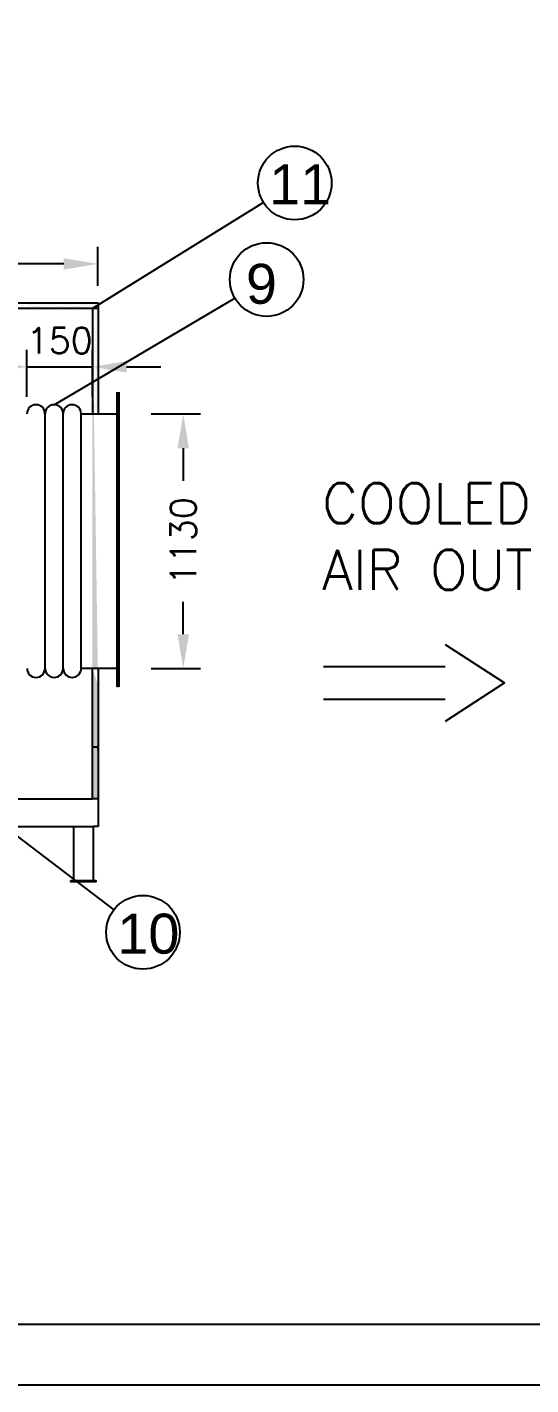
# Model space of a CAD drawing. Extents: x 17841 to 24164, y -6417 to 2983.
# Drawn here: x 20584 to 21467, y -1382 to 999 of the extents above; entities that cross this region are included whole.
import ezdxf

# ---------------------------------------------------------------- set-up
doc = ezdxf.new("R2010")
doc.units = 0
doc.header["$LTSCALE"] = 5
doc.header["$PDMODE"] = 3
doc.layers.get('0').update_dxf_attribs({"linetype": 'CONTINUOUS'})
doc.layers.get('DEFPOINTS').update_dxf_attribs({"linetype": 'CONTINUOUS'})
doc.styles.get("Standard").update_dxf_attribs({"font": 'romans.shx', "height": 45})
doc.dimstyles.get("Standard").update_dxf_attribs({"dimscale": 30, "dimtxt": 2, "dimasz": 1, "dimexe": 0.5, "dimexo": 0.5, "dimgap": 0.2, "dimtad": 1, "dimdec": 0, "dimdsep": 46, "dimtxsty": 'Standard', "dimcen": 2.5, "dimadec": 0, "dimazin": 0, "dimtfac": 1, "dimtdec": 0, "dimtmove": 2, "dimatfit": 3, "dimfxl": 1, "dimtolj": 1, "dimtzin": 0, "dimarcsym": 0})

# ---------------------------------------------------------------- blocks, each defined once
blk = doc.blocks.new('*D24')
at = {"color": 0, "lineweight": -2, "transparency": 16777216}
for p, q in [((19197.7, 536.2), (19197.7, 614.2)), ((20708, 545.7), (20708, 614.2)), ((19257.7, 584.2), (19843.6, 584.2)), ((20648, 584.2), (20062.1, 584.2))]:
    blk.add_line(p, q, dxfattribs=at)
at = {"color": 0, "transparency": 16777216}
for points in [[(19257.7, 594.2), (19257.7, 574.2), (19197.7, 584.2)], [(20648, 594.2), (20648, 574.2), (20708, 584.2)]]:
    blk.add_solid(points, dxfattribs=at)
at = {"layer": 'DEFPOINTS', "color": 0, "transparency": 16777216}
for p in [(20708, 584.2), (19197.7, 506.2), (20708, 515.7)]:
    blk.add_point(p, dxfattribs=at)
at = {"color": 0, "transparency": 16777216, "insert": (19952.9, 604.3), "char_height": 45, "attachment_point": 5}
blk.add_mtext('\\A1;2900', dxfattribs=at)
blk = doc.blocks.new('*D30')
at = {"color": 0, "lineweight": -2, "transparency": 16777216}
for p, q in [((20801.2, 321), (20887.7, 321)), ((20857.7, 261), (20857.7, 203.9)), ((20857.7, -65.3), (20857.7, -8.2)), ((20801.3, -125.3), (20887.7, -125.3))]:
    blk.add_line(p, q, dxfattribs=at)
at = {"color": 0, "transparency": 16777216}
for points in [[(20847.7, 261), (20867.7, 261), (20857.7, 321)], [(20847.7, -65.3), (20867.7, -65.3), (20857.7, -125.3)]]:
    blk.add_solid(points, dxfattribs=at)
at = {"layer": 'DEFPOINTS', "color": 0, "transparency": 16777216}
for p in [(20771.2, 321), (20771.3, -125.3), (20857.7, -125.3)]:
    blk.add_point(p, dxfattribs=at)
at = {"color": 0, "transparency": 16777216, "insert": (20857.7, 97.9), "char_height": 45, "attachment_point": 5, "rotation": 90}
blk.add_mtext('\\A1;1130', dxfattribs=at)
blk = doc.blocks.new('*D32')
at = {"color": 0, "lineweight": -2, "transparency": 16777216}
for p, q in [((20583.6, 351), (20583.6, 433.7)), ((20698.4, 351.3), (20698.4, 433.7)), ((20523.6, 403.7), (20463.6, 403.7)), ((20583.6, 403.7), (20698.4, 403.7)), ((20758.4, 403.7), (20818.4, 403.7))]:
    blk.add_line(p, q, dxfattribs=at)
at = {"color": 0, "transparency": 16777216}
for points in [[(20523.6, 413.7), (20523.6, 393.7), (20583.6, 403.7)], [(20758.4, 413.7), (20758.4, 393.7), (20698.4, 403.7)]]:
    blk.add_solid(points, dxfattribs=at)
at = {"layer": 'DEFPOINTS', "color": 0, "transparency": 16777216}
for p in [(20698.4, 403.7), (20583.6, 321), (20698.4, 321.3)]:
    blk.add_point(p, dxfattribs=at)
at = {"color": 0, "transparency": 16777216, "insert": (20641, 449.7), "char_height": 45, "attachment_point": 5}
blk.add_mtext('\\A1;150', dxfattribs=at)

msp = doc.modelspace()

# ---------------------------------------------------------------- hatches: boundary and pattern name
h = msp.add_hatch()
h.set_pattern_fill('DOTS', color=0, scale=2, style=0)
h.set_pattern_definition([(0, (-10967.3842, -1087.6673), (1.5875, 3.175), [0, -3.175])])
edge = h.paths.add_edge_path()
edge.add_line((20698.4, -402.6), (20698.4, 505.9))
edge.add_line((20708.3, -154.9), (20708.3, -125.3))
edge.add_line((20708.3, -125.3), (20698.3, -125.3))
edge.add_line((20708.3, -154.9), (20708.4, -354.1))
edge.add_line((20708.4, -354.1), (20698.4, -354.1))
edge.add_line((20698.4, -354.1), (20698.3, -154.9))

# ---------------------------------------------------------------- linework, layer by layer
at = {"color": 0, "ltscale": 100}
for p, q in [((20998.4, 692.1), (20698.4, 505.9)), ((20465.3, -342.8), (20735.7, -548.8))]:
    msp.add_line(p, q, dxfattribs=at)
at = {"color": 0}
for p, q in [((20631.1, 337.3), (20948.3, 524)), ((19247.9, 516.2), (20708.4, 516.2)), ((20708.4, 505.9), (19760.3, 505.9)), ((20584.2, 515.7), (20584.2, 515.7)), ((20584.2, 509.4), (20584.2, 509.4)), ((20585.8, 512.5), (20585.8, 512.5)), ((20585.8, 506.2), (20585.8, 506.2)), ((20587.4, 515.7), (20587.4, 515.7)), ((20587.4, 509.4), (20587.4, 509.4)), ((20588.9, 512.5), (20588.9, 512.5)), ((20588.9, 506.2), (20588.9, 506.2)), ((20590.5, 515.7), (20590.5, 515.7)), ((20590.5, 509.4), (20590.5, 509.4)), ((20592.1, 512.5), (20592.1, 512.5)), ((20592.1, 506.2), (20592.1, 506.2)), ((20593.7, 515.7), (20593.7, 515.7)), ((20593.7, 509.4), (20593.7, 509.4)), ((20595.3, 512.5), (20595.3, 512.5)), ((20595.3, 506.2), (20595.3, 506.2)), ((20596.9, 515.7), (20596.9, 515.7)), ((20596.9, 509.4), (20596.9, 509.4)), ((20598.5, 512.5), (20598.5, 512.5)), ((20598.5, 506.2), (20598.5, 506.2)), ((20600.1, 515.7), (20600.1, 515.7)), ((20600.1, 509.4), (20600.1, 509.4)), ((20601.6, 512.5), (20601.6, 512.5)), ((20601.6, 506.2), (20601.6, 506.2)), ((20603.2, 515.7), (20603.2, 515.7)), ((20603.2, 509.4), (20603.2, 509.4)), ((20604.8, 512.5), (20604.8, 512.5)), ((20604.8, 506.2), (20604.8, 506.2)), ((20606.4, 515.7), (20606.4, 515.7)), ((20606.4, 509.4), (20606.4, 509.4)), ((20608, 512.5), (20608, 512.5)), ((20608, 506.2), (20608, 506.2)), ((20609.6, 515.7), (20609.6, 515.7)), ((20609.6, 509.4), (20609.6, 509.4)), ((20611.2, 512.5), (20611.2, 512.5)), ((20611.2, 506.2), (20611.2, 506.2)), ((20612.8, 515.7), (20612.8, 515.7)), ((20612.8, 509.4), (20612.8, 509.4)), ((20614.3, 512.5), (20614.3, 512.5)), ((20614.3, 506.2), (20614.3, 506.2)), ((20615.9, 515.7), (20615.9, 515.7)), ((20615.9, 509.4), (20615.9, 509.4)), ((20617.5, 512.5), (20617.5, 512.5)), ((20617.5, 506.2), (20617.5, 506.2)), ((20619.1, 515.7), (20619.1, 515.7)), ((20619.1, 509.4), (20619.1, 509.4)), ((20620.7, 512.5), (20620.7, 512.5)), ((20620.7, 506.2), (20620.7, 506.2)), ((20622.3, 515.7), (20622.3, 515.7)), ((20622.3, 509.4), (20622.3, 509.4)), ((20623.9, 512.5), (20623.9, 512.5)), ((20623.9, 506.2), (20623.9, 506.2)), ((20625.5, 515.7), (20625.5, 515.7)), ((20625.5, 509.4), (20625.5, 509.4)), ((20627, 512.5), (20627, 512.5)), ((20627, 506.2), (20627, 506.2)), ((20628.6, 515.7), (20628.6, 515.7)), ((20628.6, 509.4), (20628.6, 509.4)), ((20630.2, 512.5), (20630.2, 512.5)), ((20630.2, 506.2), (20630.2, 506.2)), ((20631.8, 515.7), (20631.8, 515.7)), ((20631.8, 509.4), (20631.8, 509.4)), ((20633.4, 512.5), (20633.4, 512.5)), ((20633.4, 506.2), (20633.4, 506.2)), ((20635, 515.7), (20635, 515.7)), ((20635, 509.4), (20635, 509.4)), ((20636.6, 512.5), (20636.6, 512.5)), ((20636.6, 506.2), (20636.6, 506.2)), ((20638.2, 515.7), (20638.2, 515.7)), ((20638.2, 509.4), (20638.2, 509.4)), ((20639.7, 512.5), (20639.7, 512.5)), ((20639.7, 506.2), (20639.7, 506.2)), ((20641.3, 515.7), (20641.3, 515.7)), ((20641.3, 509.4), (20641.3, 509.4)), ((20642.9, 512.5), (20642.9, 512.5)), ((20642.9, 506.2), (20642.9, 506.2)), ((20644.5, 515.7), (20644.5, 515.7)), ((20644.5, 509.4), (20644.5, 509.4)), ((20646.1, 512.5), (20646.1, 512.5)), ((20646.1, 506.2), (20646.1, 506.2)), ((20647.7, 515.7), (20647.7, 515.7)), ((20647.7, 509.4), (20647.7, 509.4)), ((20649.3, 512.5), (20649.3, 512.5)), ((20649.3, 506.2), (20649.3, 506.2)), ((20650.9, 515.7), (20650.9, 515.7)), ((20650.9, 509.4), (20650.9, 509.4)), ((20652.4, 512.5), (20652.4, 512.5)), ((20652.4, 506.2), (20652.4, 506.2)), ((20654, 515.7), (20654, 515.7)), ((20654, 509.4), (20654, 509.4)), ((20655.6, 512.5), (20655.6, 512.5)), ((20655.6, 506.2), (20655.6, 506.2)), ((20657.2, 515.7), (20657.2, 515.7)), ((20657.2, 509.4), (20657.2, 509.4)), ((20658.8, 512.5), (20658.8, 512.5)), ((20658.8, 506.2), (20658.8, 506.2)), ((20660.4, 515.7), (20660.4, 515.7)), ((20660.4, 509.4), (20660.4, 509.4)), ((20662, 512.5), (20662, 512.5)), ((20662, 506.2), (20662, 506.2)), ((20663.6, 515.7), (20663.6, 515.7)), ((20663.6, 509.4), (20663.6, 509.4)), ((20665.1, 512.5), (20665.1, 512.5)), ((20665.1, 506.2), (20665.1, 506.2)), ((20666.7, 515.7), (20666.7, 515.7)), ((20666.7, 509.4), (20666.7, 509.4)), ((20668.3, 512.5), (20668.3, 512.5)), ((20668.3, 506.2), (20668.3, 506.2)), ((20669.9, 515.7), (20669.9, 515.7)), ((20669.9, 509.4), (20669.9, 509.4)), ((20671.5, 512.5), (20671.5, 512.5)), ((20671.5, 506.2), (20671.5, 506.2)), ((20673.1, 515.7), (20673.1, 515.7)), ((20673.1, 509.4), (20673.1, 509.4)), ((20674.7, 512.5), (20674.7, 512.5)), ((20674.7, 506.2), (20674.7, 506.2)), ((20676.3, 515.7), (20676.3, 515.7)), ((20676.3, 509.4), (20676.3, 509.4)), ((20677.8, 512.5), (20677.8, 512.5)), ((20677.8, 506.2), (20677.8, 506.2)), ((20679.4, 515.7), (20679.4, 515.7)), ((20679.4, 509.4), (20679.4, 509.4)), ((20681, 512.5), (20681, 512.5)), ((20681, 506.2), (20681, 506.2)), ((20682.6, 515.7), (20682.6, 515.7)), ((20682.6, 509.4), (20682.6, 509.4)), ((20684.2, 512.5), (20684.2, 512.5)), ((20684.2, 506.2), (20684.2, 506.2)), ((20685.8, 515.7), (20685.8, 515.7)), ((20685.8, 509.4), (20685.8, 509.4)), ((20687.4, 512.5), (20687.4, 512.5)), ((20687.4, 506.2), (20687.4, 506.2)), ((20689, 515.7), (20689, 515.7)), ((20689, 509.4), (20689, 509.4)), ((20690.5, 512.5), (20690.5, 512.5)), ((20690.5, 506.2), (20690.5, 506.2)), ((20692.1, 515.7), (20692.1, 515.7)), ((20692.1, 509.4), (20692.1, 509.4)), ((20693.7, 512.5), (20693.7, 512.5)), ((20693.7, 506.2), (20693.7, 506.2)), ((20695.3, 515.7), (20695.3, 515.7)), ((20695.3, 509.4), (20695.3, 509.4)), ((20696.9, 512.5), (20696.9, 512.5)), ((20696.9, 506.2), (20696.9, 506.2)), ((20698.4, 505.9), (20698.4, 321.3)), ((20698.5, 515.7), (20698.5, 515.7)), ((20698.5, 509.4), (20698.5, 509.4)), ((20698.5, 503), (20698.5, 503)), ((20700.1, 512.5), (20700.1, 512.5)), ((20700.1, 506.2), (20700.1, 506.2)), ((20701.7, 515.7), (20701.7, 515.7)), ((20701.7, 509.4), (20701.7, 509.4)), ((20701.7, 503), (20701.7, 503)), ((20703.2, 512.5), (20703.2, 512.5)), ((20703.2, 506.2), (20703.2, 506.2)), ((20704.8, 515.7), (20704.8, 515.7)), ((20704.8, 509.4), (20704.8, 509.4)), ((20704.8, 503), (20704.8, 503)), ((20706.4, 512.5), (20706.4, 512.5)), ((20706.4, 506.2), (20706.4, 506.2)), ((20708, 515.7), (20708, 515.7)), ((20708, 509.4), (20708, 509.4)), ((20708, 503), (20708, 503)), ((20708.4, 516.2), (20708.4, 321.3)), ((20698.5, 496.7), (20698.5, 496.7)), ((20698.5, 490.3), (20698.5, 490.3)), ((20698.5, 484), (20698.5, 484)), ((20698.5, 477.6), (20698.5, 477.6)), ((20700.1, 499.8), (20700.1, 499.8)), ((20700.1, 493.5), (20700.1, 493.5)), ((20700.1, 487.1), (20700.1, 487.1)), ((20700.1, 480.8), (20700.1, 480.8)), ((20701.7, 496.7), (20701.7, 496.7)), ((20701.7, 490.3), (20701.7, 490.3)), ((20701.7, 484), (20701.7, 484)), ((20701.7, 477.6), (20701.7, 477.6)), ((20703.2, 499.8), (20703.2, 499.8)), ((20703.2, 493.5), (20703.2, 493.5)), ((20703.2, 487.1), (20703.2, 487.1)), ((20703.2, 480.8), (20703.2, 480.8)), ((20704.8, 496.7), (20704.8, 496.7)), ((20704.8, 490.3), (20704.8, 490.3)), ((20704.8, 484), (20704.8, 484)), ((20704.8, 477.6), (20704.8, 477.6)), ((20706.4, 499.8), (20706.4, 499.8)), ((20706.4, 493.5), (20706.4, 493.5)), ((20706.4, 487.1), (20706.4, 487.1)), ((20706.4, 480.8), (20706.4, 480.8)), ((20708, 496.7), (20708, 496.7)), ((20708, 490.3), (20708, 490.3)), ((20708, 484), (20708, 484)), ((20708, 477.6), (20708, 477.6)), ((20698.5, 471.3), (20698.5, 471.3)), ((20698.5, 464.9), (20698.5, 464.9)), ((20698.5, 458.6), (20698.5, 458.6)), ((20700.1, 474.4), (20700.1, 474.4)), ((20700.1, 468.1), (20700.1, 468.1)), ((20700.1, 461.7), (20700.1, 461.7)), ((20700.1, 455.4), (20700.1, 455.4)), ((20701.7, 471.3), (20701.7, 471.3)), ((20701.7, 464.9), (20701.7, 464.9)), ((20701.7, 458.6), (20701.7, 458.6)), ((20703.2, 474.4), (20703.2, 474.4)), ((20703.2, 468.1), (20703.2, 468.1)), ((20703.2, 461.7), (20703.2, 461.7)), ((20703.2, 455.4), (20703.2, 455.4)), ((20704.8, 471.3), (20704.8, 471.3)), ((20704.8, 464.9), (20704.8, 464.9)), ((20704.8, 458.6), (20704.8, 458.6)), ((20706.4, 474.4), (20706.4, 474.4)), ((20706.4, 468.1), (20706.4, 468.1)), ((20706.4, 461.7), (20706.4, 461.7)), ((20706.4, 455.4), (20706.4, 455.4)), ((20708, 471.3), (20708, 471.3)), ((20708, 464.9), (20708, 464.9)), ((20708, 458.6), (20708, 458.6)), ((20698.5, 452.2), (20698.5, 452.2)), ((20698.5, 445.9), (20698.5, 445.9)), ((20698.5, 439.5), (20698.5, 439.5)), ((20698.5, 433.2), (20698.5, 433.2)), ((20700.1, 449), (20700.1, 449)), ((20700.1, 442.7), (20700.1, 442.7)), ((20700.1, 436.3), (20700.1, 436.3)), ((20700.1, 430), (20700.1, 430)), ((20701.7, 452.2), (20701.7, 452.2)), ((20701.7, 445.9), (20701.7, 445.9)), ((20701.7, 439.5), (20701.7, 439.5)), ((20701.7, 433.2), (20701.7, 433.2)), ((20703.2, 449), (20703.2, 449)), ((20703.2, 442.7), (20703.2, 442.7)), ((20703.2, 436.3), (20703.2, 436.3)), ((20703.2, 430), (20703.2, 430)), ((20704.8, 452.2), (20704.8, 452.2)), ((20704.8, 445.9), (20704.8, 445.9)), ((20704.8, 439.5), (20704.8, 439.5)), ((20704.8, 433.2), (20704.8, 433.2)), ((20706.4, 449), (20706.4, 449)), ((20706.4, 442.7), (20706.4, 442.7)), ((20706.4, 436.3), (20706.4, 436.3)), ((20706.4, 430), (20706.4, 430)), ((20708, 452.2), (20708, 452.2)), ((20708, 445.9), (20708, 445.9)), ((20708, 439.5), (20708, 439.5)), ((20708, 433.2), (20708, 433.2)), ((20698.5, 426.8), (20698.5, 426.8)), ((20698.5, 420.5), (20698.5, 420.5)), ((20698.5, 414.1), (20698.5, 414.1)), ((20698.5, 407.8), (20698.5, 407.8)), ((20700.1, 423.6), (20700.1, 423.6)), ((20700.1, 417.3), (20700.1, 417.3)), ((20700.1, 410.9), (20700.1, 410.9)), ((20701.7, 426.8), (20701.7, 426.8)), ((20701.7, 420.5), (20701.7, 420.5)), ((20701.7, 414.1), (20701.7, 414.1)), ((20701.7, 407.8), (20701.7, 407.8)), ((20703.2, 423.6), (20703.2, 423.6)), ((20703.2, 417.3), (20703.2, 417.3)), ((20703.2, 410.9), (20703.2, 410.9)), ((20704.8, 426.8), (20704.8, 426.8)), ((20704.8, 420.5), (20704.8, 420.5)), ((20704.8, 414.1), (20704.8, 414.1)), ((20704.8, 407.8), (20704.8, 407.8)), ((20706.4, 423.6), (20706.4, 423.6)), ((20706.4, 417.3), (20706.4, 417.3)), ((20706.4, 410.9), (20706.4, 410.9)), ((20708, 426.8), (20708, 426.8)), ((20708, 420.5), (20708, 420.5)), ((20708, 414.1), (20708, 414.1)), ((20708, 407.8), (20708, 407.8)), ((20698.5, 401.4), (20698.5, 401.4)), ((20698.5, 395.1), (20698.5, 395.1)), ((20698.5, 388.7), (20698.5, 388.7)), ((20698.5, 382.4), (20698.5, 382.4)), ((20700.1, 404.6), (20700.1, 404.6)), ((20700.1, 398.2), (20700.1, 398.2)), ((20700.1, 391.9), (20700.1, 391.9)), ((20700.1, 385.5), (20700.1, 385.5)), ((20701.7, 401.4), (20701.7, 401.4)), ((20701.7, 395.1), (20701.7, 395.1)), ((20701.7, 388.7), (20701.7, 388.7)), ((20701.7, 382.4), (20701.7, 382.4)), ((20703.2, 404.6), (20703.2, 404.6)), ((20703.2, 398.2), (20703.2, 398.2)), ((20703.2, 391.9), (20703.2, 391.9)), ((20703.2, 385.5), (20703.2, 385.5)), ((20704.8, 401.4), (20704.8, 401.4)), ((20704.8, 395.1), (20704.8, 395.1)), ((20704.8, 388.7), (20704.8, 388.7)), ((20704.8, 382.4), (20704.8, 382.4)), ((20706.4, 404.6), (20706.4, 404.6)), ((20706.4, 398.2), (20706.4, 398.2)), ((20706.4, 391.9), (20706.4, 391.9)), ((20706.4, 385.5), (20706.4, 385.5)), ((20708, 401.4), (20708, 401.4)), ((20708, 395.1), (20708, 395.1)), ((20708, 388.7), (20708, 388.7)), ((20708, 382.4), (20708, 382.4)), ((20698.5, 376), (20698.5, 376)), ((20698.5, 369.7), (20698.5, 369.7)), ((20698.5, 363.3), (20698.5, 363.3)), ((20700.1, 379.2), (20700.1, 379.2)), ((20700.1, 372.8), (20700.1, 372.8)), ((20700.1, 366.5), (20700.1, 366.5)), ((20700.1, 360.1), (20700.1, 360.1)), ((20701.7, 376), (20701.7, 376)), ((20701.7, 369.7), (20701.7, 369.7)), ((20701.7, 363.3), (20701.7, 363.3)), ((20703.2, 379.2), (20703.2, 379.2)), ((20703.2, 372.8), (20703.2, 372.8)), ((20703.2, 366.5), (20703.2, 366.5)), ((20703.2, 360.1), (20703.2, 360.1)), ((20704.8, 376), (20704.8, 376)), ((20704.8, 369.7), (20704.8, 369.7)), ((20704.8, 363.3), (20704.8, 363.3)), ((20706.4, 379.2), (20706.4, 379.2)), ((20706.4, 372.8), (20706.4, 372.8)), ((20706.4, 366.5), (20706.4, 366.5)), ((20706.4, 360.1), (20706.4, 360.1)), ((20708, 376), (20708, 376)), ((20708, 369.7), (20708, 369.7)), ((20708, 363.3), (20708, 363.3)), ((20698.5, 357), (20698.5, 357)), ((20698.5, 350.6), (20698.5, 350.6)), ((20698.5, 344.3), (20698.5, 344.3)), ((20698.5, 337.9), (20698.5, 337.9)), ((20700.1, 353.8), (20700.1, 353.8)), ((20700.1, 347.4), (20700.1, 347.4)), ((20700.1, 341.1), (20700.1, 341.1)), ((20700.1, 334.7), (20700.1, 334.7)), ((20701.7, 357), (20701.7, 357)), ((20701.7, 350.6), (20701.7, 350.6)), ((20701.7, 344.3), (20701.7, 344.3)), ((20701.7, 337.9), (20701.7, 337.9)), ((20703.2, 353.8), (20703.2, 353.8)), ((20703.2, 347.4), (20703.2, 347.4)), ((20703.2, 341.1), (20703.2, 341.1)), ((20703.2, 334.7), (20703.2, 334.7)), ((20704.8, 357), (20704.8, 357)), ((20704.8, 350.6), (20704.8, 350.6)), ((20704.8, 344.3), (20704.8, 344.3)), ((20704.8, 337.9), (20704.8, 337.9)), ((20706.4, 353.8), (20706.4, 353.8)), ((20706.4, 347.4), (20706.4, 347.4)), ((20706.4, 341.1), (20706.4, 341.1)), ((20706.4, 334.7), (20706.4, 334.7)), ((20708, 357), (20708, 357)), ((20708, 350.6), (20708, 350.6)), ((20708, 344.3), (20708, 344.3)), ((20708, 337.9), (20708, 337.9)), ((20615.4, -125.3), (20615.3, 321)), ((20647, -125.3), (20647, 321)), ((20678.7, 321.5), (20739.8, 321)), ((20678.7, -125.3), (20678.7, 321)), ((20698.5, 331.6), (20698.5, 331.6)), ((20698.5, 325.2), (20698.5, 325.2)), ((20700.1, 328.4), (20700.1, 328.4)), ((20700.1, 322), (20700.1, 322)), ((20701.7, 331.6), (20701.7, 331.6)), ((20701.7, 325.2), (20701.7, 325.2)), ((20703.2, 328.4), (20703.2, 328.4)), ((20703.2, 322), (20703.2, 322)), ((20704.8, 331.6), (20704.8, 331.6)), ((20704.8, 325.2), (20704.8, 325.2)), ((20706.4, 328.4), (20706.4, 328.4)), ((20706.4, 322), (20706.4, 322)), ((20708, 331.6), (20708, 331.6)), ((20708, 325.2), (20708, 325.2)), ((21317.2, -83.2), (21421.5, -150.2)), ((20742.1, -125.3), (20678.7, -125.3)), ((20698.4, -354.1), (20698.3, -125.3)), ((20708.3, -125.3), (20708.4, -354.1)), ((21103.9, -121.7), (21317.2, -121.7)), ((21421.5, -150.2), (21317.2, -218)), ((21317.2, -179.5), (21103.9, -179.5)), ((20708.4, -263.5), (20698.4, -263.5)), ((20708.4, -268.6), (20708.4, -263.5)), ((19743, -354.1), (20698.4, -354.1)), ((20708.4, -354.1), (20698.4, -354.1)), ((20708.4, -354.1), (20708.4, -402.6)), ((19261.6, -402.6), (20700.4, -402.6)), ((20708.4, -402.6), (20700.4, -402.6))]:
    msp.add_line(p, q, dxfattribs=at)
for points in [[(24057.8, -1381.5), (24057.8, 2876.8), (17947.2, 2876.8), (17947.2, -1381.5)], [(23951.4, -1275), (23951.4, 2770.3), (18053.6, 2770.3), (18053.6, -1275)], [(20742.1, 359), (20742.1, -125.3), (20742.1, -157), (20742.1, -125.3)], [(20744.6, 359), (20744.7, -125.3), (20744.7, -157), (20744.7, -125.3)], [(20660.4, -496.8), (20704.6, -496.8), (20704.6, -499.7), (20660.4, -499.7)]]:
    msp.add_lwpolyline(points, close=True, dxfattribs=at)
msp.add_lwpolyline([(20665.4, -402.6), (20665.4, -496.8), (20700.4, -496.8), (20700.4, -402.6)], dxfattribs=at)
for centre in [(21053.3, 726.1), (21004, 556.8), (20787.1, -587.9)]:
    msp.add_circle(centre, 64.6, dxfattribs=at)
for centre, start, end in [((20599.4, 321.5), 0.0075, 180.0075), ((20631.1, 321.5), 0.0075, 180.0075), ((20662.8, 321.5), 0.0075, 180.0075), ((20599.5, -125.3), 180.0075, 0.0075), ((20631.2, -125.3), 180.0075, 0.0075), ((20662.9, -125.3), 180.0075, 0.0075)]:
    msp.add_arc(centre, 15.8, start, end, dxfattribs=at)

# ---------------------------------------------------------------- texts
at = {"color": 0, "char_height": 70, "attachment_point": 1}
for s, insert, width in [('{\\fArial|b0|i0|c0|p34;11}', (21008.5, 758.7), 31.72), ('{\\fArial|b0|i0|c0|p34;9}', (20967.7, 584.3), 31.72), ('COOLED AIR OUT', (21101.4, 199.4), 518.635), ('{\\fArial|b0|i0|c0|p34;10}', (20742.2, -555.3), 31.72)]:
    msp.add_mtext(s, dxfattribs=dict(at, insert=insert, width=width))

# ---------------------------------------------------------------- dimensions: what is measured, and where the dimension line sits
at = {"color": 0}
for base, p1, p2, text, picture, middle in [((20708, 584.2), (19197.7, 506.2), (20708, 515.7), '2900', '*D24', (19952.9, 604.3)), ((20698.4, 403.7), (20583.6, 321), (20698.4, 321.3), '150', '*D32', (20641, 449.7))]:
    dim = msp.add_linear_dim(base=base, p1=p1, p2=p2, text=text, dimstyle='Standard', override={"dimtxt": 45, "dimasz": 2, "dimexe": 1, "dimexo": 1, "dimgap": 1, "dimcen": 2}, dxfattribs=at)
    dim.commit()
    dim.dimension.update_dxf_attribs({"geometry": picture, "text_midpoint": middle, "dimtype": 160})
dim = msp.add_linear_dim(base=(20857.7, -125.3), p1=(20771.2, 321), p2=(20771.3, -125.3), angle=90, text='1130', dimstyle='Standard', override={"dimtxt": 45, "dimasz": 2, "dimexe": 1, "dimexo": 1, "dimgap": 1, "dimcen": 2}, dxfattribs=at)
dim.commit()
dim.dimension.update_dxf_attribs({"geometry": '*D30', "text_midpoint": (20857.7, 97.9), "dimtype": 160})

doc.saveas('drawing.dxf')
